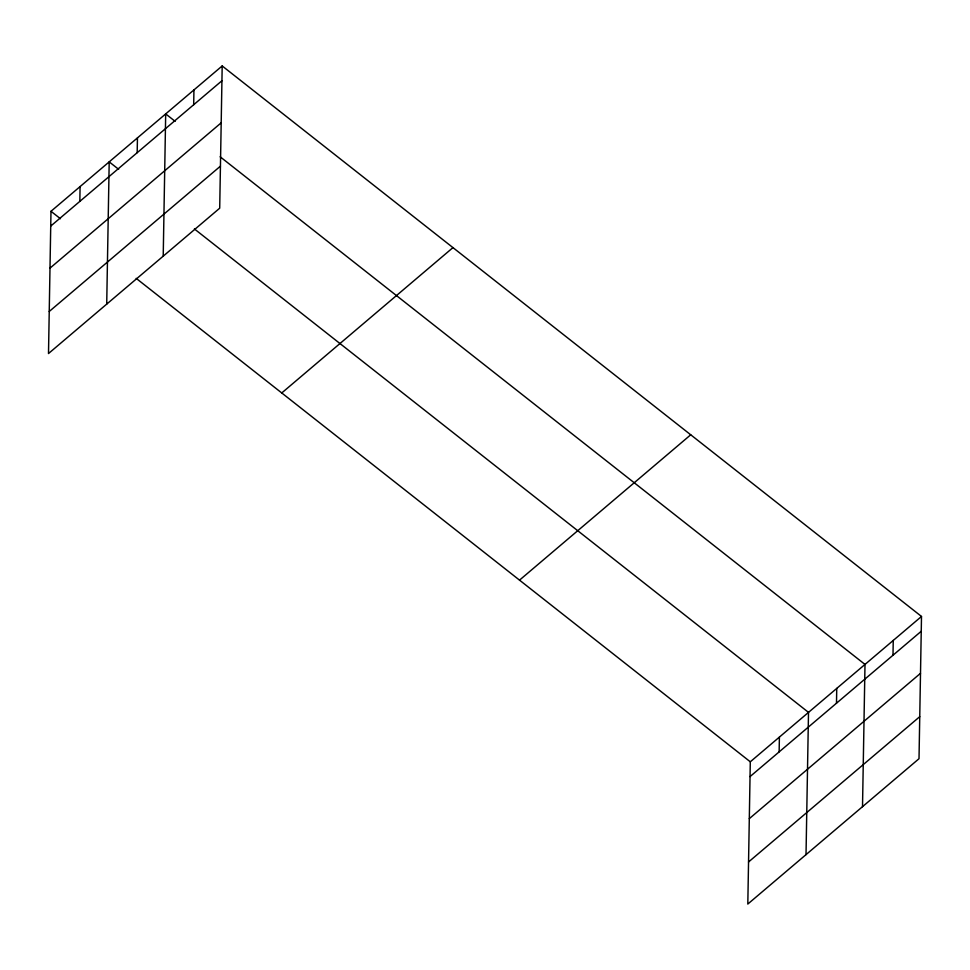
<?xml version="1.0" encoding="UTF-8"?>
<svg xmlns="http://www.w3.org/2000/svg" width="970" height="970" viewBox="0 0 970 970"><rect width="100%" height="100%" fill="white"/><g stroke="black" fill="none" stroke-linecap="round" stroke-linejoin="round"><path stroke-width="1.45" d="M222.191 65.948L50.986 211.29L48.5 353.541L219.705 208.198L222.191 65.948L921.5 616.459L919.014 758.71L747.809 904.052L750.295 761.802L921.5 616.459M79.831 201.384L80.086 186.579M106.712 304.119L109.198 161.869L118.667 169.326M137.182 152.702L137.449 137.885M163.215 256.165L165.688 113.914L175.158 121.359M193.685 104.736L193.939 89.931M779.14 751.895L779.395 737.091M806.021 854.631L808.507 712.38L194.4 228.944M836.492 703.214L836.746 688.409M862.512 806.676L864.997 664.426L220.129 156.764M892.994 655.247L893.249 640.442M50.719 226.095L221.936 80.752M49.991 268.144L221.196 122.814M49.24 311.479L220.445 166.149M281.749 392.959L452.966 247.617M519.52 580.133L690.725 434.79M750.028 776.606L921.245 631.264M749.301 818.656L920.506 673.326M748.537 861.99L919.754 716.66M50.986 211.29L60.455 218.735M136.188 278.366L750.295 761.802"/></g></svg>
